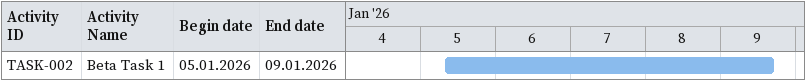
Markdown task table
| ID | Task | Start | Finish |
|---|---|---|---|
| TASK-002 | Beta Task 1 | 2026-01-05 | 2026-01-09 |
